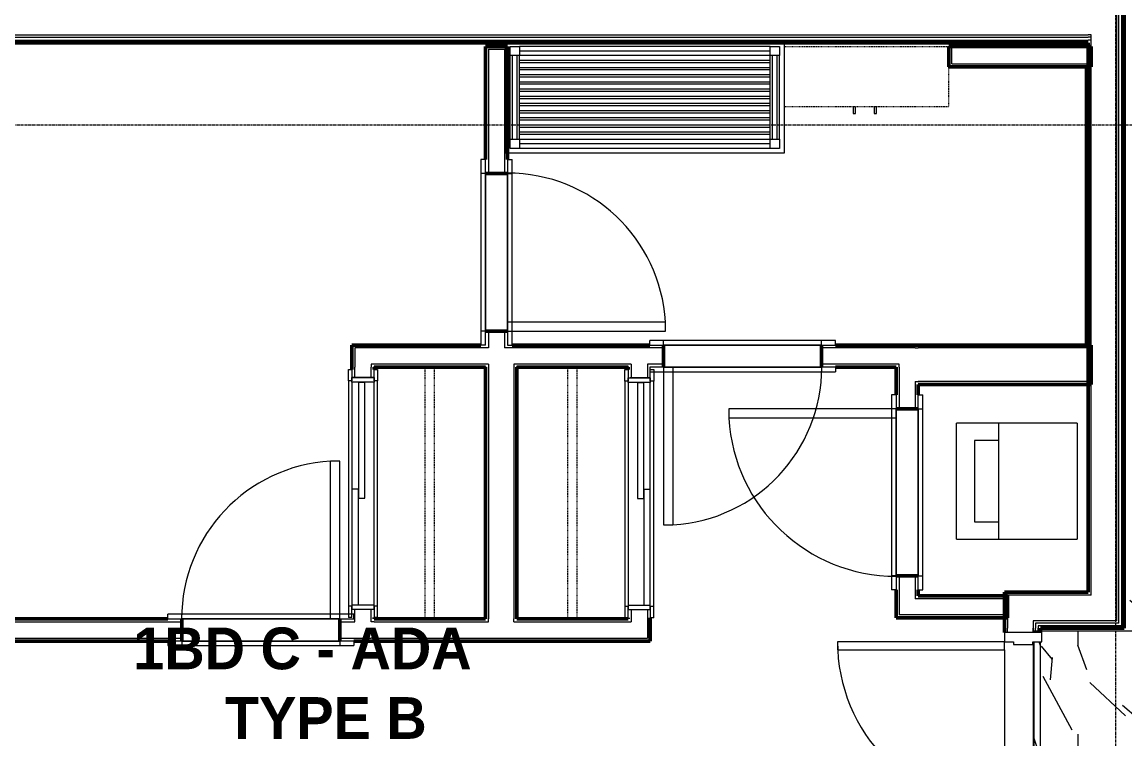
# Model space of a CAD drawing. Header units: inches. Extents: x -4218 to -1830, y 9767 to 12426.
# Drawn here: x -3716.9 to -3479.4, y 10683.9 to 10838.4 of the extents above; entities that cross this region are included whole.
import ezdxf

# ---------------------------------------------------------------- set-up
doc = ezdxf.new("R2010")
doc.units = ezdxf.units.IN
doc.header["$MEASUREMENT"] = 0
doc.linetypes.add('Dash', pattern=[0.25, 0.125, -0.125])
doc.linetypes.add('Grid Line 1_2_', pattern=[0.8749999999999999, 0.4999999999999999, -0.125, 0.125, -0.125])
for name, color, linetype, lineweight in [('0-1', 7, 'Continuous', 5), ('0-2', 10, 'Continuous', 9), ('A-AREA-IDEN', 2, 'Continuous', 9), ('A-CLNG-1', 252, 'Continuous', 9), ('A-CLNG-2', 10, 'Continuous', 9), ('A-CLNG-PATT-1', 71, 'Continuous', 13), ('A-DOOR-1', 10, 'Continuous', 9), ('A-DOOR-2', 50, 'Continuous', 20), ('A-DOOR-FRAM-1', 10, 'Continuous', 9), ('A-DOOR-FRAM-3', 50, 'Continuous', 20), ('A-FLOR-4', 192, 'Continuous', 9), ('A-WALL-1', 7, 'Continuous', 50), ('A-WALL-2', 250, 'Continuous', 13), ('A-WALL-3', 10, 'Continuous', 9), ('A-WALL-4', 252, 'Continuous', 9), ('A-WALL-5', 253, 'Continuous', 9), ('A-WALL-6', 254, 'Continuous', 9), ('I-WALL-1', 7, 'Continuous', 50), ('I-WALL-2', 10, 'Continuous', 9), ('I-WALL-3', 252, 'Continuous', 9), ('I-WALL-4', 253, 'Continuous', 9), ('P-SANR-FIXT-1', 10, 'Continuous', 9), ('Q-CASE-1', 252, 'Continuous', 9), ('Q-CASE-2', 10, 'Continuous', 9), ('Q-CASE-5', 10, 'Dash', 9), ('Q-CASE-HDLN-1', 10, 'Dash', 9), ('Q-CASE-HDLN-2', 252, 'Dash', 9), ('S-BEAM', 12, 'Continuous', 9), ('S-GRID-1', 1, 'Grid Line 1_2_', 9)]:
    doc.layers.add(name, color=color, linetype=linetype, lineweight=lineweight)
doc.styles.add('Century Gothic_B', font='GOTHICB.TTF', dxfattribs={"height": 8.999999999999991})

# ---------------------------------------------------------------- blocks, each defined once
blk = doc.blocks.new('SWING - SINGLE - FLUSH - 2-10 x 6-8 - PRIVACY-3199407-BACKGROUND - RCP - 1ST FLOOR')
at = {"layer": 'A-DOOR-1'}
blk.add_arc((17.00000000000093, 2.374999999999297), 34.06659275674493, 93.36568699838678, 179.9999999999998, dxfattribs=at)
at = {"layer": 'A-DOOR-2'}
for p, q in [((15, 2.374999999999781), (15, 36.38283353955165)), ((17.00000000000093, 36.38283353955165), (15, 36.38283353955165)), ((17.00000000000093, 2.374999999999781), (17.00000000000093, 36.38283353955165)), ((17.00000000000093, 2.374999999999781), (15, 2.374999999999781))]:
    blk.add_line(p, q, dxfattribs=at)
at = {"layer": 'A-DOOR-FRAM-1'}
for p, q in [((-16.99999999999997, 3.37499999999986), (-19.99999999999998, 3.374999999999855)), ((-19.99999999999998, 2.374999999999855), (-19.99999999999998, 3.374999999999855)), ((17.00000000000001, 3.37499999999964), (-16.99999999999997, 3.374999999999576)), ((-16.99999999999997, 2.374999999999861), (-16.99999999999997, 3.37499999999986)), ((20.00000000000001, 3.374999999999929), (17.00000000000001, 3.374999999999924)), ((17.00000000000001, 2.374999999999924), (17.00000000000001, 3.374999999999924)), ((20.00000000000001, 2.37499999999993), (20.00000000000001, 3.374999999999929)), ((-19.99999999999998, 2.374999999999855), (-16.99999999999997, 2.374999999999861)), ((-16.99999999999997, 2.374999999999577), (17.00000000000001, 2.37499999999964)), ((17.00000000000001, 2.374999999999924), (20.00000000000001, 2.37499999999993)), ((-16.99999999999997, -2.375000000000138), (-20, -2.375000000000144)), ((-20, -2.375000000000144), (-20, -3.375000000000143)), ((17.00000000000041, -2.375000000000359), (-16.99999999999997, -2.375000000000422)), ((-16.99999999999997, -2.375000000000138), (-16.99999999999997, -3.375000000000138)), ((19.99999999999999, -2.375000000000069), (17.00000000000041, -2.375000000000075)), ((17.00000000000041, -2.375000000000075), (17.00000000000041, -3.375000000000074)), ((19.99999999999999, -2.375000000000069), (19.99999999999999, -3.375000000000069)), ((-20, -3.375000000000143), (-16.99999999999997, -3.375000000000138)), ((-16.99999999999997, -3.375000000000422), (17.00000000000041, -3.375000000000358)), ((17.00000000000041, -3.375000000000074), (19.99999999999999, -3.375000000000069))]:
    blk.add_line(p, q, dxfattribs=at)
blk = doc.blocks.new('SLIDING - FLUSH - 4-0 x 6-8-3203584-BACKGROUND - RCP - 1ST FLOOR')
at = {"layer": 'A-DOOR-1'}
for p, q in [((-26.7500000000001, 2.250000000000026), (-26.7500000000001, 3.000000000000025)), ((-24.25000000000009, 3.000000000000026), (-26.7500000000001, 3.000000000000026)), ((24.24999999999987, 2.999999999999741), (-24.25000000000011, 2.999999999999741)), ((-24.2500000000001, 3.000000000000026), (-24.2500000000001, 2.250000000000026)), ((24.24999999999988, 2.250000000000026), (24.24999999999988, 3.000000000000026)), ((24.24999999999988, 3.000000000000026), (26.74999999999988, 3.000000000000026)), ((26.74999999999988, 3.000000000000025), (26.74999999999988, 2.250000000000026)), ((-26.7500000000001, 2.250000000000026), (-24.25000000000009, 2.250000000000026)), ((0.9999999999999057, 2.250000000000026), (-24.00000000000011, 2.250000000000026)), ((-24.00000000000011, 2.250000000000026), (-24.00000000000011, 0.8750000000000002)), ((-24.00000000000011, 0.8750000000000002), (0.9999999999999057, 0.8750000000000002)), ((23.99999999999988, 0.8750000000000002), (-1.000000000000095, 0.8750000000000002)), ((-1.000000000000095, 0.8750000000000002), (-1.000000000000095, -0.4999999999999985)), ((0.9999999999999057, 2.250000000000026), (0.9999999999999057, 0.8750000000000002)), ((23.99999999999988, 0.8750000000000002), (23.99999999999988, -0.4999999999999985)), ((26.74999999999988, 2.250000000000026), (24.24999999999988, 2.250000000000026)), ((-1.000000000000095, -0.4999999999999985), (23.99999999999988, -0.4999999999999985)), ((-26.7500000000001, -3.250000000038368), (-26.7500000000001, -2.500000000038368)), ((-24.25000000000009, -2.500000000038211), (-26.7500000000001, -2.500000000038195)), ((-26.75000000000009, -3.250000000038195), (-24.25000000000008, -3.250000000038211)), ((-24.25000000000009, -2.500000000038368), (-24.25000000000009, -3.250000000038368)), ((-24.25000000000007, -3.250000000038653), (24.24999999999989, -3.25000000003881)), ((24.2499999999999, -2.500000000038525), (26.7499999999999, -2.500000000038541)), ((24.2499999999999, -3.250000000038524), (24.2499999999999, -2.500000000038525)), ((26.74999999999989, -3.25000000003854), (24.24999999999989, -3.250000000038524)), ((26.7499999999999, -2.500000000038541), (26.74999999999989, -3.25000000003854))]:
    blk.add_line(p, q, dxfattribs=at)
at = {"layer": 'A-DOOR-FRAM-1'}
for p, q in [((-24.00000000000008, 2.249999999999958), (-25.0000000000001, 2.249999999999958)), ((-25.0000000000001, -2.500000000038503), (-25.0000000000001, 2.249999999999958)), ((-24.00000000000008, 2.249999999999958), (-24.00000000000008, -2.500000000038503)), ((23.99999999999988, 2.249999999999674), (1.000000000000284, 2.249999999999674)), ((23.99999999999988, -2.500000000038503), (23.99999999999988, 2.249999999999957)), ((23.99999999999988, 2.249999999999958), (24.9999999999999, 2.249999999999958)), ((24.9999999999999, 2.249999999999958), (24.9999999999999, -2.500000000038503)), ((-25.0000000000001, -2.500000000038503), (-24.00000000000008, -2.500000000038503)), ((-24.00000000000008, -2.500000000038787), (23.99999999999988, -2.500000000038787)), ((24.9999999999999, -2.500000000038503), (23.99999999999988, -2.500000000038503))]:
    blk.add_line(p, q, dxfattribs=at)
blk = doc.blocks.new('OD_CW_Closet - OD_CW_Closet-2904567-BACKGROUND - RCP - 1ST FLOOR')
at = {"layer": 'Q-CASE-HDLN-1'}
for p, q in [((3.784482075137634, -1.338928967697939e-12), (51.78448207513767, -1.338928967697939e-12)), ((0.7377049180327883, -11.00000000000086), (55.01270491720582, -11.00000000000086)), ((0.7377049180327883, -13.00000000000086), (55.01270491720582, -13.00000000000086))]:
    blk.add_line(p, q, dxfattribs=at)
at = {"layer": 'Q-CASE-HDLN-2'}
for p, q in [((0.7377049180327883, -24.00000000000042), (0.7377049180327883, -1.337596700068388e-12)), ((0.7377049180327883, -1.338928967697939e-12), (1.034482075137449, -1.338928967697939e-12)), ((3.534482075137617, -1.338928967697939e-12), (3.620255690745609, -1.338928967697939e-12)), ((54.53448207513753, -1.338928967697939e-12), (55.23770492047434, -1.338928967697939e-12)), ((55.23770492047434, -1.338928967697939e-12), (55.23770492047434, -24.00000000000042)), ((55.01270491720582, -11.00000000000086), (55.23770492047434, -11.00000000000086)), ((55.01270491720582, -13.00000000000086), (55.23770492047434, -13.00000000000086)), ((55.23770492047434, -24.00000000000042), (0.7377049180327829, -24.00000000000042))]:
    blk.add_line(p, q, dxfattribs=at)
blk = doc.blocks.new('SLIDING - FLUSH - 4-0 x 6-8-3203583-BACKGROUND - RCP - 1ST FLOOR')
at = {"layer": 'A-DOOR-1'}
for p, q in [((-26.7500000000001, 2.500000000038368), (-26.7500000000001, 3.250000000038368)), ((-24.25000000000008, 3.250000000038211), (-26.75000000000009, 3.250000000038195)), ((-26.7500000000001, 2.500000000038195), (-24.25000000000009, 2.500000000038211)), ((24.24999999999989, 3.25000000003824), (-24.25000000000007, 3.250000000038083)), ((-24.25000000000009, 3.250000000038368), (-24.25000000000009, 2.500000000038368)), ((24.2499999999999, 2.500000000038525), (24.2499999999999, 3.250000000038524)), ((24.24999999999989, 3.250000000038524), (26.74999999999989, 3.25000000003854)), ((26.7499999999999, 2.500000000038541), (24.2499999999999, 2.500000000038525)), ((26.74999999999989, 3.25000000003854), (26.7499999999999, 2.500000000038541)), ((23.99999999999988, 0.4999999999999985), (-1.000000000000095, 0.4999999999999985)), ((-1.000000000000095, 0.4999999999999985), (-1.000000000000095, -0.8750000000000002)), ((23.99999999999988, 0.4999999999999985), (23.99999999999988, -0.8750000000000002)), ((-26.7500000000001, -3.000000000000025), (-26.7500000000001, -2.250000000000026)), ((-24.25000000000009, -2.250000000000026), (-26.7500000000001, -2.250000000000026)), ((-24.2500000000001, -2.250000000000026), (-24.2500000000001, -3.000000000000026)), ((0.9999999999999057, -0.8750000000000002), (-24.00000000000011, -0.8750000000000002)), ((-24.00000000000011, -0.8750000000000002), (-24.00000000000011, -2.250000000000026)), ((-24.00000000000011, -2.250000000000026), (0.9999999999999057, -2.250000000000026)), ((-1.000000000000095, -0.8750000000000002), (23.99999999999988, -0.8750000000000002)), ((0.9999999999999057, -0.8750000000000002), (0.9999999999999057, -2.250000000000026)), ((24.24999999999988, -2.250000000000026), (26.74999999999988, -2.250000000000026)), ((24.24999999999988, -3.000000000000026), (24.24999999999988, -2.250000000000026)), ((26.74999999999988, -2.250000000000026), (26.74999999999988, -3.000000000000025)), ((-26.7500000000001, -3.000000000000026), (-24.25000000000009, -3.000000000000026)), ((-24.25000000000011, -3.000000000000311), (24.24999999999988, -3.000000000000311)), ((26.74999999999988, -3.000000000000026), (24.24999999999988, -3.000000000000026))]:
    blk.add_line(p, q, dxfattribs=at)
at = {"layer": 'A-DOOR-FRAM-1'}
for p, q in [((-25.0000000000001, -2.249999999999958), (-25.0000000000001, 2.500000000038503)), ((-24.00000000000008, 2.500000000038503), (-25.0000000000001, 2.500000000038503)), ((23.99999999999988, 2.500000000038219), (-24.00000000000008, 2.500000000038219)), ((-24.00000000000008, 2.500000000038503), (-24.00000000000008, -2.249999999999957)), ((23.99999999999988, -2.249999999999957), (23.99999999999988, 2.500000000038503)), ((23.99999999999988, 2.500000000038503), (24.9999999999999, 2.500000000038503)), ((24.9999999999999, 2.500000000038503), (24.9999999999999, -2.249999999999958)), ((-25.0000000000001, -2.249999999999958), (-24.00000000000008, -2.249999999999958)), ((0.9999999999996446, -2.250000000000242), (23.99999999999988, -2.250000000000242)), ((24.9999999999999, -2.249999999999958), (23.99999999999988, -2.249999999999958))]:
    blk.add_line(p, q, dxfattribs=at)
blk = doc.blocks.new('OD_CW_Closet - OD_CW_Closet-V2-BACKGROUND - RCP - 1ST FLOOR')
at = {"layer": 'Q-CASE-HDLN-1'}
for p, q in [((0.7377049180327883, -11.00000000000086), (55.01270491720837, -11.00000000000086)), ((0.7377049180327883, -13.00000000000086), (55.01270491720837, -13.00000000000086)), ((51.72198207666717, -24.00000000000042), (3.721982076666833, -24.00000000000042))]:
    blk.add_line(p, q, dxfattribs=at)
at = {"layer": 'Q-CASE-HDLN-2'}
for p, q in [((0.7377049180327883, -24.00000000000042), (0.7377049180327883, -1.337596700068388e-12)), ((0.7377049180327883, -1.338928967697939e-12), (55.23770492047434, -1.338928967697939e-12)), ((55.23770492047434, -1.338928967697939e-12), (55.23770492047434, -24.00000000000042)), ((55.01270491720837, -11.00000000000086), (55.23770492047434, -11.00000000000086)), ((55.01270491720837, -13.00000000000086), (55.23770492047434, -13.00000000000086)), ((0.9719820766669683, -24.00000000000042), (0.7377049180327829, -24.00000000000042)), ((3.620255690749449, -24.00000000000042), (3.471982076666815, -24.00000000000042)), ((55.23770492047434, -24.00000000000042), (54.47198207666703, -24.00000000000042))]:
    blk.add_line(p, q, dxfattribs=at)
blk = doc.blocks.new('Stacked Washer and Dryer - 26_x25_ - Private-1372850-BACKGROUND - RCP - 1ST FLOOR')
at = {"layer": 'P-SANR-FIXT-1'}
for p, q in [((26.00000000000047, 12.50000000000033), (8.686384944667224e-13, 12.50000000000033)), ((8.701080220912921e-13, -12.49999999999967), (8.701080220912921e-13, 12.50000000000033)), ((16.90625000000028, -12.49999999999867), (16.90625000000028, 12.50000000000132)), ((26.00000000000047, 12.50000000000033), (26.00000000000047, -12.49999999999967)), ((22.09375000000043, 8.749999999999945), (16.90625000000028, 8.749999999999945)), ((22.09375000000043, -8.74999999999979), (22.09375000000043, 8.749999999999945)), ((16.90625000000028, -8.74999999999979), (22.09375000000043, -8.74999999999979)), ((8.701080220912921e-13, -12.49999999999967), (26.00000000000047, -12.49999999999967))]:
    blk.add_line(p, q, dxfattribs=at)
blk = doc.blocks.new('SWING - SINGLE - FLUSH - 3-0 x 6-8 - PASSAGE-3208150-BACKGROUND - RCP - 1ST FLOOR')
at = {"layer": 'A-DOOR-1'}
blk.add_arc((18.00000000000094, 2.374999999999582), 36.06659275674492, 93.1788522419186, 179.9999999999998, dxfattribs=at)
at = {"layer": 'A-DOOR-2'}
for p, q in [((16, 2.374999999999781), (16, 38.38609708243906)), ((18.00000000000094, 38.38609708243906), (16, 38.38609708243906)), ((18.00000000000094, 2.374999999999781), (18.00000000000094, 38.38609708243906)), ((18.00000000000094, 2.374999999999781), (16, 2.374999999999781))]:
    blk.add_line(p, q, dxfattribs=at)
at = {"layer": 'A-DOOR-FRAM-1'}
for p, q in [((-17.99999999999998, 3.374999999999859), (-20.99999999999998, 3.374999999999853)), ((-20.99999999999998, 2.374999999999853), (-20.99999999999998, 3.374999999999853)), ((18, 3.374999999999642), (-17.99999999999998, 3.374999999999575)), ((-17.99999999999998, 2.374999999999859), (-17.99999999999998, 3.374999999999859)), ((21, 3.374999999999932), (18, 3.374999999999926)), ((18.00000000000001, 2.374999999999926), (18, 3.374999999999926)), ((21.00000000000001, 2.374999999999932), (21, 3.374999999999932)), ((-17.99999999999998, 2.374999999999859), (-20.99999999999998, 2.374999999999853)), ((-17.99999999999998, 2.374999999999575), (18.00000000000001, 2.374999999999642)), ((21.00000000000001, 2.374999999999932), (18.00000000000001, 2.374999999999926)), ((-21, -2.375000000000146), (-21, -3.375000000000145)), ((-21, -2.375000000000146), (-17.99999999999997, -2.37500000000014)), ((-17.99999999999997, -2.37500000000014), (-17.99999999999996, -3.37500000000014)), ((18.00000000000041, -2.375000000000357), (-17.99999999999997, -2.375000000000424)), ((18.00000000000041, -2.375000000000073), (18.00000000000041, -3.375000000000073)), ((18.00000000000041, -2.375000000000073), (20.99999999999999, -2.375000000000068)), ((20.99999999999999, -2.375000000000068), (20.99999999999999, -3.375000000000067)), ((-21, -3.375000000000145), (-17.99999999999996, -3.37500000000014)), ((-17.99999999999996, -3.375000000000425), (18.00000000000041, -3.375000000000357)), ((18.00000000000041, -3.375000000000073), (20.99999999999999, -3.375000000000067))]:
    blk.add_line(p, q, dxfattribs=at)
blk = doc.blocks.new('Bath Vanity - Bath Vanity 60_-V99-BACKGROUND - RCP - 1ST FLOOR')
at = {"layer": 'Q-CASE-1'}
for p, q in [((30.31270492565877, 24.00000000000004), (30.73770491803265, 24.00000000000004)), ((30.73770491803266, 24.00000000000004), (30.73770491803266, 1.000000021371676)), ((-29.26229508196731, -1.261213355974178e-13), (-29.26229508196731, 0.2583583377114094)), ((30.73770491803266, 0.2583583375314715), (30.73770491803266, -1.207922650792177e-13)), ((30.73770491803266, -1.234568003383181e-13), (-29.26229508196731, -1.261213355974178e-13))]:
    blk.add_line(p, q, dxfattribs=at)
at = {"layer": 'Q-CASE-2'}
for p, q in [((-29.26229508196731, 0.2583583377114094), (-29.26229508196732, 24.00000000000004)), ((-29.26229508196732, 24.00000000000004), (30.31270492565877, 24.00000000000004)), ((-28.2622950819674, 21.00000000000008), (-28.2622950819674, 23.00000000000007)), ((-28.2622950819674, 23.00000000000007), (-26.26229508196729, 23.00000000000007)), ((-26.26229508196741, 23.00000000000006), (27.73770491803297, 23.00000000000006)), ((-26.26229508196729, 23.00000000000007), (-26.26229508196729, 21.00000000000008)), ((-26.26229508196741, 21.99999999999996), (27.73770491803297, 21.99999999999996)), ((27.73770491803285, 21.00000000000011), (27.73770491803285, 23.00000000000011)), ((27.73770491803285, 23.00000000000011), (29.73770491803275, 23.00000000000011)), ((29.73770491803275, 23.00000000000011), (29.73770491803275, 21.00000000000011)), ((-28.26229508196641, 20.99999999999965), (-28.26229508196641, 2.999999999999567)), ((-26.26229508196729, 21.00000000000008), (-28.2622950819674, 21.00000000000008)), ((-27.7622950819664, 20.99999999999966), (-27.7622950819664, 2.999999999999574)), ((-26.7622950819664, 20.99999999999966), (-26.7622950819664, 2.999999999999574)), ((27.73770491803274, 20.99999999997576), (-26.26229508196644, 20.99999999997576)), ((-26.26229508196639, 20.99999999999965), (-26.26229508196639, 2.999999999999567)), ((-26.26229508196629, 19.99999999997577), (27.73770491803291, 19.99999999997577)), ((27.7377049180329, 19.45454545452343), (-26.26229508196644, 19.45454545452343)), ((27.73770491803287, 20.99999999999721), (27.73770491803287, 2.999999999997132)), ((29.73770491803275, 21.00000000000011), (27.73770491803285, 21.00000000000011)), ((28.23770491803287, 20.99999999999722), (28.23770491803287, 2.999999999997139)), ((29.23770491803288, 20.99999999999722), (29.23770491803288, 2.999999999997139)), ((29.73770491803288, 20.99999999999721), (29.73770491803288, 2.999999999997132)), ((-26.26229508196644, 18.45454545452343), (27.7377049180329, 18.45454545452343)), ((27.7377049180329, 17.9090909090711), (-26.26229508196628, 17.9090909090711)), ((-26.26229508196644, 16.9090909090711), (27.7377049180329, 16.9090909090711)), ((27.7377049180329, 16.36363636361876), (-26.26229508196644, 16.36363636361876)), ((-26.26229508196643, 15.36363636361877), (27.7377049180329, 15.36363636361877)), ((27.7377049180329, 14.81818181816643), (-26.26229508196644, 14.81818181816643)), ((-26.26229508196643, 13.81818181816643), (27.7377049180329, 13.81818181816643)), ((27.7377049180329, 13.2727272727141), (-26.26229508196644, 13.2727272727141)), ((-26.26229508196644, 12.2727272727141), (27.73770491803275, 12.2727272727141)), ((27.7377049180329, 11.72727272726176), (-26.26229508196644, 11.72727272726176)), ((-26.26229508196644, 10.72727272726176), (27.7377049180329, 10.72727272726176)), ((27.73770491803274, 10.18181818180943), (-26.26229508196644, 10.18181818180943)), ((-26.26229508196644, 9.181818181809431), (27.7377049180329, 9.181818181809431)), ((27.7377049180329, 8.636363636357094), (-26.26229508196644, 8.636363636357094)), ((-26.26229508196644, 7.636363636357098), (27.7377049180329, 7.636363636357098)), ((27.7377049180329, 7.09090909090476), (-26.26229508196644, 7.09090909090476)), ((-26.26229508196644, 6.090909090904764), (27.73770491803275, 6.090909090904764)), ((27.7377049180329, 5.545454545452423), (-26.26229508196644, 5.545454545452423)), ((-28.26229508196718, 1.000000000000027), (-28.26229508196718, 3.000000000000022)), ((-28.26229508196718, 3.000000000000022), (-26.26229508196718, 3.000000000000022)), ((-26.26229508196644, 4.545454545452427), (27.73770491803275, 4.545454545452427)), ((27.73770491803274, 4.000000000000091), (-26.26229508196645, 4.000000000000091)), ((-26.26229508196644, 3.000000000000094), (27.73770491803258, 3.000000000000094)), ((-26.26229508196718, 3.000000000000022), (-26.26229508196718, 1.000000000000027)), ((27.73770491803267, 1.000000000000101), (27.73770491803267, 3.000000000000323)), ((27.73770491803267, 3.000000000000323), (29.73770491803267, 3.000000000000323)), ((29.73770491803267, 3.000000000000323), (29.73770491803267, 1.000000000000101)), ((-26.26229508196718, 1.000000000000027), (-28.26229508196718, 1.000000000000027)), ((-26.26229508196741, 2.000000000000059), (27.73770491803297, 2.000000000000059)), ((-26.26229508196741, 0.9999999999999537), (27.73770491803297, 0.9999999999999537)), ((29.73770491803267, 1.000000000000101), (27.73770491803267, 1.000000000000101)), ((30.73770491803266, 1.000000021371676), (30.73770491803266, 0.2583583375314715))]:
    blk.add_line(p, q, dxfattribs=at)
blk = doc.blocks.new('300 Series Wall Hung Cabinet_326 - 36_-V100-BACKGROUND - RCP - 1ST FLOOR')
at = {"layer": 'Q-CASE-2'}
for p, q in [((-2.011553985245508, 14.68675565726125), (-2.499999999999692, 14.68675565726125)), ((-2.499999999999692, 14.68675565726125), (-2.499999999999692, 13.18750000003893)), ((-2.011553985245514, 13.18750000003893), (-2.011553985245514, 14.68675565726125)), ((2.488446014754428, 14.68675565726124), (2.000000000000244, 14.68675565726124)), ((2.000000000000244, 14.68675565726124), (2.000000000000244, 13.18750000003891)), ((2.488446014754421, 13.18750000003891), (2.488446014754421, 14.68675565726124)), ((-2.499999999999692, 13.18750000003893), (-2.011553985245508, 13.18750000003893)), ((2.000000000000244, 13.18750000003891), (2.488446014754428, 13.18750000003891))]:
    blk.add_line(p, q, dxfattribs=at)
at = {"layer": 'Q-CASE-5'}
for p, q in [((-17.99999999999972, 0.1874999999998294), (-17.99999999999972, 13.18750000003901)), ((-17.99999999999972, 13.18750000003901), (17.37499999171249, 13.18750000003901)), ((17.37499999177668, 0.1874999999998294), (-17.99999999999972, 0.1874999999998294))]:
    blk.add_line(p, q, dxfattribs=at)
blk = doc.blocks.new('CTR - 1st Phase - Unit Layouts_rvt-1-BACKGROUND - RCP - 1ST FLOOR')
at = {"layer": 'A-WALL-1'}
for p, q in [((-3617.123736681317, 10808.82275442586), (-3617.123736681315, 10833.19775442667)), ((-3617.123736681315, 10833.19775442667), (-3616.498736681315, 10833.19775442667)), ((-3616.498736681315, 10833.19775442667), (-3612.998736681315, 10833.19775442667)), ((-3612.998736681315, 10833.19775442667), (-3612.373736681315, 10833.19775442667)), ((-3612.373736681315, 10833.19775442667), (-3612.373736681317, 10808.82275442586)), ((-3517.298736685288, 10832.94775442644), (-3517.298736685288, 10833.19775442644)), ((-3517.298736685288, 10833.19775442644), (-3486.673736680361, 10833.19775442645)), ((-3517.298736685286, 10829.44775442644), (-3517.298736685288, 10832.94775442644)), ((-3486.673736680361, 10833.19775442645), (-3486.673736680361, 10832.94775442645)), ((-3486.673736680361, 10832.94775442645), (-3486.673736680359, 10829.44775442645)), ((-3517.298736685285, 10828.82275442644), (-3517.298736685286, 10829.44775442644)), ((-3486.673736680358, 10828.82275442645), (-3517.298736685285, 10828.82275442644)), ((-3487.639441502973, 10828.82275442642), (-3487.264441502973, 10828.82275442642)), ((-3487.639441502977, 10769.19775442636), (-3487.639441502973, 10828.44775442642)), ((-3487.264441502973, 10828.82275442642), (-3487.264441502977, 10768.82275442636)), ((-3486.673736680359, 10829.44775442645), (-3486.673736680358, 10828.82275442645)), ((-3612.373736681317, 10805.82275442586), (-3617.123736681317, 10805.82275442586)), ((-3617.123736681318, 10771.82275442586), (-3612.373736681318, 10771.82275442586)), ((-3645.87373668132, 10768.82275442586), (-3618.123736681318, 10768.82275442586)), ((-3645.87373668132, 10768.19775442585), (-3645.87373668132, 10768.82275442586)), ((-3645.87373668132, 10764.07275442586), (-3645.87373668132, 10768.19775442585)), ((-3611.373736681318, 10768.82275442586), (-3581.748736681393, 10768.82275442586)), ((-3578.748736681393, 10768.82275442586), (-3578.748736681393, 10764.07275442586)), ((-3544.748736681393, 10764.07275442586), (-3544.748736681393, 10768.82275442586)), ((-3541.748736681393, 10768.82275442586), (-3523.923736679439, 10768.82275442586)), ((-3487.264441502977, 10768.82275442636), (-3487.639441502977, 10768.82275442636)), ((-3645.87373668132, 10763.59453158379), (-3645.87373668132, 10764.07275442586)), ((-3641.123736681321, 10764.07275442586), (-3641.123736681321, 10763.59453158379)), ((-3617.123736681318, 10764.07275442586), (-3641.123736681321, 10764.07275442586)), ((-3617.123736681321, 10709.797754427), (-3617.123736681318, 10764.07275442586)), ((-3610.373736681318, 10764.07275442586), (-3610.373736681321, 10709.797754427)), ((-3586.373736681393, 10764.07275442586), (-3610.373736681318, 10764.07275442586)), ((-3586.373736681393, 10763.53203158531), (-3586.373736681393, 10764.07275442586)), ((-3528.673736679439, 10764.07275442586), (-3541.748736681393, 10764.07275442586)), ((-3528.673736679438, 10758.07275442586), (-3528.673736679439, 10764.07275442586)), ((-3523.923736679438, 10760.32275442586), (-3523.923736679438, 10758.07275442586)), ((-3523.923736679438, 10755.07275442586), (-3528.673736679438, 10755.07275442586)), ((-3528.673736679437, 10719.07275442586), (-3523.923736679437, 10719.07275442586)), ((-3528.673736679436, 10714.797754421), (-3528.673736679436, 10716.07275442586)), ((-3523.923736679437, 10716.07275442586), (-3523.923736679437, 10714.797754421)), ((-3528.673736679436, 10710.672754421), (-3528.673736679436, 10714.797754421)), ((-3523.923736679437, 10714.797754421), (-3504.659975029981, 10714.797754421)), ((-3504.659975029981, 10714.797754421), (-3504.659975029981, 10714.172754421)), ((-3504.659975029981, 10714.172754421), (-3504.65997502998, 10710.672754421)), ((-3791.798736683133, 10709.79775442668), (-3685.498736681319, 10709.79775442668)), ((-3682.49873668132, 10709.79775442668), (-3682.49873668132, 10705.04775442668)), ((-3648.49873668132, 10705.04775442668), (-3648.49873668132, 10709.79775442668)), ((-3641.12373668132, 10710.09453158379), (-3641.12373668132, 10709.79775442668)), ((-3641.12373668132, 10709.797754427), (-3617.123736681321, 10709.797754427)), ((-3610.373736681321, 10709.797754427), (-3586.373736681393, 10709.797754427)), ((-3586.373736681393, 10709.797754427), (-3586.373736681393, 10710.03203158531)), ((-3581.623736681393, 10710.03203158531), (-3581.623736681393, 10705.047754427)), ((-3528.673736679436, 10710.047754421), (-3528.673736679436, 10710.672754421)), ((-3504.65997502998, 10710.047754421), (-3528.673736679436, 10710.047754421)), ((-3504.65997502998, 10710.672754421), (-3504.65997502998, 10710.047754421)), ((-3685.498736681319, 10705.04775442668), (-3823.823736679719, 10705.04775442668)), ((-3641.12373668132, 10705.04775442668), (-3645.49873668132, 10705.04775442668)), ((-3586.373736681393, 10705.047754427), (-3641.12373668132, 10705.047754427)), ((-3582.248736681393, 10705.047754427), (-3586.373736681393, 10705.047754427)), ((-3581.623736681393, 10705.047754427), (-3582.248736681393, 10705.047754427))]:
    blk.add_line(p, q, dxfattribs=at)
at = {"layer": 'A-WALL-2'}
for p, q in [((-3616.498736681315, 10832.57275442667), (-3612.998736681315, 10832.57275442667)), ((-3616.498736681316, 10832.57275442667), (-3616.498736681317, 10805.82275442586)), ((-3612.998736681315, 10832.57275442667), (-3612.998736681317, 10805.82275442586)), ((-3516.673736685289, 10832.94775442644), (-3517.298736685288, 10832.94775442644)), ((-3517.298736685288, 10832.94775442644), (-3516.673736685289, 10832.94775442644)), ((-3516.673736685286, 10829.44775442644), (-3516.673736685289, 10832.94775442644)), ((-3516.673736685289, 10832.94775442644), (-3487.29873668036, 10832.94775442645)), ((-3487.29873668036, 10832.94775442645), (-3487.298736680358, 10829.44775442645)), ((-3486.67373668036, 10832.94775442645), (-3487.29873668036, 10832.94775442645)), ((-3487.29873668036, 10832.94775442645), (-3486.67373668036, 10832.94775442645)), ((-3516.673736685286, 10829.44775442644), (-3487.298736680358, 10829.44775442645)), ((-3616.498736681318, 10771.82275442586), (-3616.498736681318, 10768.82275442586)), ((-3612.998736681318, 10771.82275442586), (-3612.998736681318, 10768.82275442586)), ((-3645.248736681321, 10768.19775442585), (-3645.248736681321, 10764.69775442586)), ((-3616.498736681319, 10768.19775442586), (-3645.248736681321, 10768.19775442586)), ((-3616.498736681318, 10768.82275442586), (-3616.498736681319, 10768.19775442586)), ((-3612.998736681318, 10768.82275442586), (-3612.998736681318, 10768.19775442586)), ((-3578.748736681393, 10768.19775442586), (-3612.998736681318, 10768.19775442586)), ((-3524.548736679439, 10768.19775442586), (-3544.748736681393, 10768.19775442586)), ((-3524.548736679439, 10768.19775442586), (-3523.923736679439, 10768.19775442586)), ((-3486.673736679716, 10768.19775442586), (-3523.923736679439, 10768.19775442586)), ((-3645.248736681321, 10764.69775442586), (-3645.248736681321, 10764.07275442586)), ((-3645.248736681321, 10761.84453158379), (-3645.248736681321, 10764.07275442586)), ((-3641.748736681321, 10764.69775442586), (-3641.748736681321, 10764.07275442586)), ((-3616.498736681319, 10764.69775442586), (-3641.74873668132, 10764.69775442586)), ((-3641.74873668132, 10761.84453158379), (-3641.74873668132, 10764.07275442586)), ((-3616.498736681319, 10764.69775442586), (-3616.498736681319, 10764.07275442586)), ((-3616.498736681319, 10764.07275442586), (-3616.498736681322, 10709.797754427)), ((-3610.998736681318, 10764.69775442586), (-3610.998736681318, 10764.07275442586)), ((-3585.748736681394, 10764.69775442586), (-3610.998736681318, 10764.69775442586)), ((-3610.998736681319, 10764.07275442586), (-3610.998736681321, 10709.797754427)), ((-3585.748736681394, 10764.69775442586), (-3585.748736681394, 10764.07275442586)), ((-3585.748736681394, 10764.07275442586), (-3585.748736681394, 10761.78203158531)), ((-3582.248736681393, 10764.69775442586), (-3582.248736681393, 10764.07275442586)), ((-3578.748736681393, 10764.69775442586), (-3582.248736681393, 10764.69775442586)), ((-3582.248736681393, 10764.07275442586), (-3582.248736681393, 10761.78203158531)), ((-3528.048736679439, 10764.69775442586), (-3544.748736681393, 10764.69775442586)), ((-3528.048736679439, 10764.07275442586), (-3528.048736679439, 10764.69775442586)), ((-3528.048736679439, 10764.07275442586), (-3528.048736679438, 10755.07275442586)), ((-3524.548736679438, 10760.94775442586), (-3523.923736679438, 10760.94775442586)), ((-3524.548736679439, 10760.94775442586), (-3524.548736679438, 10755.07275442586)), ((-3486.673736679716, 10760.94775442586), (-3523.923736679439, 10760.94775442586)), ((-3528.048736679437, 10719.07275442586), (-3528.048736679437, 10714.797754421)), ((-3524.548736679436, 10719.07275442586), (-3524.548736679437, 10714.797754421)), ((-3528.048736679437, 10714.797754421), (-3528.048736679437, 10714.172754421)), ((-3528.048736679437, 10714.172754421), (-3528.048736679437, 10710.672754421)), ((-3524.548736679436, 10714.797754421), (-3524.548736679437, 10714.172754421)), ((-3505.28497502998, 10714.172754421), (-3524.548736679436, 10714.172754421)), ((-3505.28497502998, 10714.172754421), (-3505.28497502998, 10710.672754421)), ((-3645.24873668132, 10709.79775442668), (-3645.248736681321, 10711.84453158379)), ((-3641.74873668132, 10709.79775442668), (-3641.74873668132, 10711.84453158379)), ((-3585.748736681393, 10711.78203158531), (-3585.748736681393, 10709.172754427)), ((-3582.248736681393, 10711.78203158531), (-3582.248736681393, 10705.672754427)), ((-3792.423736683134, 10709.17275442668), (-3682.49873668132, 10709.17275442668)), ((-3648.49873668132, 10709.17275442668), (-3645.248736681321, 10709.17275442668)), ((-3645.248736681321, 10709.17275442668), (-3645.248736681321, 10709.79775442668)), ((-3641.74873668132, 10709.17275442668), (-3641.74873668132, 10709.79775442668)), ((-3641.12373668132, 10709.172754427), (-3641.74873668132, 10709.172754427)), ((-3641.123736681319, 10709.172754427), (-3616.498736681322, 10709.172754427)), ((-3616.498736681322, 10709.172754427), (-3616.498736681321, 10709.797754427)), ((-3610.998736681321, 10709.172754427), (-3610.998736681321, 10709.797754427)), ((-3610.998736681321, 10709.172754427), (-3586.373736681393, 10709.172754427)), ((-3586.373736681393, 10709.172754427), (-3585.748736681393, 10709.172754427)), ((-3505.28497502998, 10710.672754421), (-3528.048736679437, 10710.672754421)), ((-3823.198736679719, 10705.67275442668), (-3682.49873668132, 10705.67275442668)), ((-3648.49873668132, 10705.67275442668), (-3641.74873668132, 10705.67275442668)), ((-3641.12373668132, 10705.672754427), (-3641.74873668132, 10705.672754427)), ((-3641.12373668132, 10705.672754427), (-3586.373736681393, 10705.672754427)), ((-3586.373736681393, 10705.672754427), (-3585.748736681393, 10705.672754427)), ((-3585.748736681393, 10705.672754427), (-3582.248736681393, 10705.672754427))]:
    blk.add_line(p, q, dxfattribs=at)
at = {"layer": 'A-WALL-3'}
for p, q in [((-3617.123736681317, 10805.82275442586), (-3617.123736681318, 10771.82275442586)), ((-3612.373736681318, 10771.82275442586), (-3612.373736681317, 10805.82275442586)), ((-3544.748736681393, 10768.82275442586), (-3578.748736681393, 10768.82275442586)), ((-3578.748736681393, 10764.07275442586), (-3544.748736681393, 10764.07275442586)), ((-3528.673736679438, 10755.07275442586), (-3528.673736679437, 10719.07275442586)), ((-3523.923736679437, 10719.07275442586), (-3523.923736679438, 10755.07275442586)), ((-3648.498736681321, 10709.79775442668), (-3682.49873668132, 10709.79775442668)), ((-3682.49873668132, 10705.04775442668), (-3648.49873668132, 10705.04775442668))]:
    blk.add_line(p, q, dxfattribs=at)
at = {"layer": 'A-WALL-4'}
for p, q in [((-3517.298736685288, 10833.19775442644), (-3517.298736685285, 10828.82275442644)), ((-3517.298736685288, 10833.19775442644), (-3487.294821763732, 10833.19775442645)), ((-3617.123736681317, 10805.82275442586), (-3612.373736681317, 10805.82275442586)), ((-3617.123736681318, 10771.82275442586), (-3612.373736681318, 10771.82275442586)), ((-3578.748736681393, 10764.07275442586), (-3578.748736681393, 10768.82275442586)), ((-3544.748736681393, 10764.07275442586), (-3544.748736681393, 10768.82275442586)), ((-3523.923736679438, 10755.07275442586), (-3528.673736679438, 10755.07275442586)), ((-3523.923736679437, 10719.07275442586), (-3528.673736679437, 10719.07275442586)), ((-3682.49873668132, 10705.04775442668), (-3682.49873668132, 10709.79775442668)), ((-3648.49873668132, 10705.04775442668), (-3648.49873668132, 10709.79775442668))]:
    blk.add_line(p, q, dxfattribs=at)
at = {"layer": 'A-WALL-5'}
for p, q in [((-3487.294821763732, 10833.19775442645), (-3486.673736680361, 10833.19775442645)), ((-3487.298736679716, 10828.82275442645), (-3517.264441503108, 10828.82275442644)), ((-3486.673736680358, 10828.82275442645), (-3487.264441502972, 10828.82275442645)), ((-3641.123736681321, 10761.84453158379), (-3645.87373668132, 10761.84453158379)), ((-3581.623736681394, 10761.78203158531), (-3585.98377540523, 10761.78203158531)), ((-3641.12373668132, 10711.84453158379), (-3645.87373668132, 10711.84453158379)), ((-3581.623736681393, 10711.78203158531), (-3585.983775405231, 10711.78203158531))]:
    blk.add_line(p, q, dxfattribs=at)
at = {"layer": 'A-WALL-6'}
blk.add_line((-3486.673736680361, 10833.19775442645), (-3486.673736680358, 10828.82275442645), dxfattribs=at)
at = {"layer": 'I-WALL-1'}
for p, q in [((-3523.923736679439, 10768.82275442586), (-3486.673736679716, 10768.82275442586)), ((-3486.673736679716, 10768.82275442586), (-3486.673736679716, 10760.32275442586)), ((-3486.673736679716, 10760.32275442586), (-3523.923736679439, 10760.32275442586))]:
    blk.add_line(p, q, dxfattribs=at)
at = {"layer": '0-2'}
for name, p, rotation in [('Bath Vanity - Bath Vanity 60_-V99-BACKGROUND - RCP - 1ST FLOOR', (-3582.061031755728, 10834.19775444814), 180), ('300 Series Wall Hung Cabinet_326 - 36_-V100-BACKGROUND - RCP - 1ST FLOOR', (-3535.423736681982, 10833.38525443996), 180), ('SWING - SINGLE - FLUSH - 2-10 x 6-8 - PRIVACY-3199407-BACKGROUND - RCP - 1ST FLOOR', (-3614.748736681317, 10788.82275442586), 269.9999999999977), ('SWING - SINGLE - FLUSH - 2-10 x 6-8 - PRIVACY-3199407-BACKGROUND - RCP - 1ST FLOOR', (-3561.748736681393, 10766.44775442586), 180), ('SLIDING - FLUSH - 4-0 x 6-8-3203584-BACKGROUND - RCP - 1ST FLOOR', (-3643.62373668132, 10736.84453158379), 90.00000000000065), ('OD_CW_Closet - OD_CW_Closet-2904567-BACKGROUND - RCP - 1ST FLOOR', (-3641.123736681321, 10709.06004950865), 89.99999999999663), ('OD_CW_Closet - OD_CW_Closet-V2-BACKGROUND - RCP - 1ST FLOOR', (-3610.373736681322, 10709.06004950865), 89.99999999999663), ('SLIDING - FLUSH - 4-0 x 6-8-3203583-BACKGROUND - RCP - 1ST FLOOR', (-3583.873736681394, 10736.78203158531), 90.00000000000053), ('SWING - SINGLE - FLUSH - 3-0 x 6-8 - PASSAGE-3208150-BACKGROUND - RCP - 1ST FLOOR', (-3526.298736679438, 10737.07275442586), 90.00000000000203), ('Stacked Washer and Dryer - 26_x25_ - Private-1372850-BACKGROUND - RCP - 1ST FLOOR', (-3489.698662233865, 10739.50864300372), 180)]:
    blk.add_blockref(name, p, dxfattribs=dict(at, rotation=rotation))
blk.add_blockref('SWING - SINGLE - FLUSH - 2-10 x 6-8 - PRIVACY-3199407-BACKGROUND - RCP - 1ST FLOOR', (-3665.49873668132, 10707.42275442668), dxfattribs=at)
blk = doc.blocks.new('HOLLOW METAL - UNIT DOOR-2191979-BACKGROUND - RCP - 1ST FLOOR')
at = {"layer": 'A-DOOR-1'}
blk.add_arc((17.99999999999991, 4.12499999999997), 35.99999999999997, 90.00000000000044, 180.0000000000005, dxfattribs=at)
at = {"layer": 'A-DOOR-2'}
for p, q in [((17.99999999999985, 40.12499999999997), (16.24999999999985, 40.12499999999997)), ((16.24999999999985, 40.12499999999997), (16.2499999999999, 4.124999999999967)), ((17.9999999999999, 4.124999999999972), (17.99999999999985, 40.12499999999997)), ((16.2499999999999, 4.124999999999967), (17.9999999999999, 4.124999999999972))]:
    blk.add_line(p, q, dxfattribs=at)
at = {"layer": 'A-DOOR-FRAM-3'}
for p, q in [((-18.00000000000011, 4.124999999999997), (-20.0000000000001, 4.124999999999997)), ((-20.0000000000001, 4.124999999999997), (-20.0000000000001, -3.87499999999997)), ((-18.00000000000011, 2.187500000000005), (-18.00000000000011, 4.124999999999997)), ((17.99999999999989, 4.124999999999997), (17.99999999999989, 2.187500000000005)), ((19.99999999999988, 4.124999999999997), (17.99999999999989, 4.124999999999997)), ((19.99999999999988, -3.87499999999997), (19.99999999999988, 4.124999999999997)), ((-17.37500000000012, 2.187500000000005), (-18.00000000000011, 2.187500000000005)), ((-17.37500000000012, -1.937500000000014), (-17.37500000000012, 2.187500000000005)), ((17.99999999999989, 2.187500000000005), (17.37499999999992, 2.187500000000005)), ((17.37499999999992, 2.187500000000005), (17.37499999999992, -1.937500000000014)), ((-18.00000000000011, -3.87499999999997), (-18.00000000000011, -1.937500000000014)), ((-18.00000000000011, -1.937500000000014), (-17.37500000000012, -1.937500000000014)), ((17.37499999999992, -1.937500000000014), (17.99999999999989, -1.937500000000014)), ((17.99999999999989, -1.937500000000014), (17.99999999999989, -3.87499999999997)), ((-20.0000000000001, -3.87499999999997), (-18.00000000000011, -3.87499999999997)), ((17.99999999999989, -3.87499999999997), (19.99999999999988, -3.87499999999997))]:
    blk.add_line(p, q, dxfattribs=at)
blk = doc.blocks.new('CTR - 1st Phase - Common Walls_rvt-1-BACKGROUND - RCP - 1ST FLOOR')
at = {"layer": 'A-CLNG-PATT-1'}
h = blk.add_hatch(dxfattribs=at)
h.set_pattern_fill('FP_2', color=256, style=0, pattern_type=2)
h.set_pattern_definition([(108.435, (6.24, 0), (-23.99951672022235, 47.99987493937634), [9.107000000000001, -66.78699999999999]), (139.399, (3.36, 8.64), (-144.0005735153077, 119.9994400831207), [4.424999999999999, -216.844]), (136.848, (24, 11.52), (-360.0023588418998, 335.9980391434867), [10.527, -515.834]), (109.983, (16.32, 18.72), (-71.9992676728157, 192.00044289162), [5.617999999999999, -275.295]), (90, (14.4, 0), (-24, 24), [4.8, -19.2]), (118.443, (14.4, 4.8), (168.0008061334766, -311.9999484046464), [13.101, -641.971]), (84.28900000000002, (8.16, 16.32), (-24.00143284707293, -215.9997167157574), [4.824, -236.373]), (129.806, (8.64, 21.12), (96.00064620849476, -119.9991582993457), [3.749, -183.697])])
h.paths.add_polyline_path([(-3498.838911463244, 10649.85792763116), (-3435.323736679796, 10649.85792763116), (-3435.323736679797, 10668.80792763116), (-3497.298736679879, 10668.80792763116), (-3497.298736679879, 10666.88939611244), (-3498.932321948637, 10666.88939611244), (-3498.932321948636, 10649.85792763116)], flags=0)
h.paths.add_polyline_path([(-3498.932321948632, 10669.05792763116), (-3435.323736679799, 10669.05792763116), (-3435.3237366798, 10707.20792763116), (-3498.932321948632, 10707.20792763116), (-3498.932321948632, 10706.88939611244), (-3497.298736679874, 10706.88939611244), (-3497.298736679874, 10704.88939611244), (-3498.932321948632, 10704.88939611244), (-3498.932321948632, 10702.82228506664)], flags=0)
h.paths.add_polyline_path([(-3478.298736679705, 10707.45792763116), (-3435.323736679795, 10707.45792763116), (-3435.323736679796, 10726.40792763116), (-3478.298736679705, 10726.40792763116), (-3478.298736679705, 10712.6803051994)], flags=0)
at = {"layer": 'A-CLNG-1'}
for p, q in [((-3498.932321948629, 10706.88939611243), (-3498.932321948629, 10707.20792763115)), ((-3498.932321948629, 10707.20792763115), (-3497.548736679712, 10707.20792763115)), ((-3498.932321948628, 10669.05792763115), (-3498.932321948629, 10704.88939611243))]:
    blk.add_line(p, q, dxfattribs=at)
at = {"layer": 'A-CLNG-2'}
blk.add_line((-3497.548736679712, 10707.20792763115), (-3435.323736679796, 10707.20792763115), dxfattribs=at)
at = {"layer": 'A-WALL-2'}
for p, q in [((-3481.173736679718, 10715.53939610476), (-3481.173736679714, 10960.83939611619)), ((-3480.673736679717, 10715.53939610476), (-3480.673736679713, 10960.83939611619)), ((-3480.048736679718, 10715.53939610476), (-3480.048736679714, 10960.83939611619)), ((-3822.723736679681, 10835.68939611052), (-3487.298736679715, 10835.68939611051)), ((-3822.723736679681, 10835.18939611052), (-3487.298736679715, 10835.18939611051)), ((-3822.723736679681, 10834.56439611052), (-3487.298736679715, 10834.56439611051)), ((-3486.673736679716, 10835.68939611051), (-3487.298736679716, 10835.68939611051)), ((-3486.673736679716, 10835.18939611051), (-3487.298736679716, 10835.18939611051)), ((-3486.673736679716, 10834.56439611051), (-3487.298736679716, 10834.56439611051)), ((-3486.673736679716, 10835.18939611051), (-3486.673736679716, 10835.68939611051)), ((-3486.673736679716, 10835.18939611051), (-3486.673736679716, 10835.68939611051)), ((-3486.673736679716, 10834.56439611051), (-3486.673736679716, 10835.18939611051)), ((-3486.673736679716, 10834.56439611051), (-3486.673736679716, 10835.18939611051)), ((-3486.673736679717, 10715.53939610476), (-3486.673736679716, 10834.56439611051)), ((-3486.673736679717, 10714.91439610476), (-3486.673736679717, 10715.53939610477)), ((-3481.173736679717, 10714.91439610476), (-3481.173736679717, 10715.53939610476)), ((-3480.673736679718, 10709.41439610476), (-3480.673736679717, 10715.53939610476)), ((-3480.048736679717, 10708.91439610476), (-3480.048736679717, 10715.53939610476)), ((-3486.673736679718, 10714.91439610476), (-3504.673736679712, 10714.91439610476)), ((-3504.673736679711, 10714.91439610476), (-3504.673736679712, 10709.41439610476)), ((-3481.173736679717, 10709.41439610476), (-3481.173736679717, 10714.91439610476)), ((-3504.673736679712, 10709.41439610476), (-3504.673736679712, 10707.78939610476)), ((-3481.173736679717, 10709.41439610476), (-3499.173736679712, 10709.41439610476)), ((-3499.173736679712, 10709.41439610476), (-3499.173736679712, 10708.91439610476)), ((-3499.173736679712, 10708.91439610476), (-3499.173736679712, 10707.78939610476)), ((-3480.673736679717, 10708.91439610476), (-3498.673736679712, 10708.91439610476)), ((-3498.673736679712, 10708.91439610476), (-3498.673736679712, 10708.28939610476)), ((-3480.673736679718, 10708.91439610476), (-3480.673736679718, 10709.41439610476)), ((-3480.048736679717, 10708.28939610476), (-3480.048736679717, 10708.91439610476)), ((-3504.673736679712, 10706.88939611243), (-3504.673736679712, 10707.78939610476)), ((-3499.173736679712, 10706.88939611243), (-3499.173736679712, 10707.78939610476)), ((-3498.673736679712, 10708.28939610476), (-3498.673736679712, 10707.78939610476)), ((-3498.673736679712, 10706.88939611243), (-3498.673736679712, 10707.78939610476)), ((-3480.048736679717, 10708.28939610476), (-3498.048736679712, 10708.28939610476)), ((-3498.048736679712, 10708.28939610476), (-3498.048736679712, 10707.78939610476)), ((-3498.048736679712, 10706.88939611243), (-3498.048736679712, 10707.78939610476)), ((-3480.048736679717, 10708.28939610476), (-3479.548736679717, 10708.28939610476)), ((-3479.548736679717, 10708.28939610476), (-3480.048736679717, 10708.28939610476))]:
    blk.add_line(p, q, dxfattribs=at)
at = {"layer": 'I-WALL-1'}
for p, q in [((-3479.548736679713, 10960.83939611619), (-3479.548736679717, 10715.53939610476)), ((-3487.298736679715, 10833.93939611051), (-3822.723736679681, 10833.93939611052)), ((-3487.298736679717, 10715.53939610476), (-3487.298736679716, 10833.93939611051)), ((-3505.298736679711, 10715.53939610477), (-3487.298736679717, 10715.53939610477)), ((-3505.298736679712, 10714.91439610476), (-3505.298736679711, 10715.53939610477)), ((-3479.548736679717, 10715.53939610476), (-3479.548736679717, 10708.28939610476)), ((-3505.298736679712, 10707.78939610476), (-3505.298736679712, 10714.91439610476)), ((-3505.298736679712, 10706.88939611243), (-3505.298736679712, 10707.78939610476)), ((-3479.548736679717, 10707.78939610476), (-3497.548736679712, 10707.78939610476)), ((-3497.548736679712, 10707.78939610476), (-3497.548736679712, 10706.88939611243)), ((-3479.548736679717, 10708.28939610476), (-3479.548736679717, 10707.78939610476))]:
    blk.add_line(p, q, dxfattribs=at)
at = {"layer": 'I-WALL-2'}
for p, q in [((-3497.548736679716, 10668.88939611243), (-3497.548736679712, 10704.88939611243)), ((-3505.298736679712, 10703.13939611243), (-3505.298736679716, 10668.88939611244))]:
    blk.add_line(p, q, dxfattribs=at)
at = {"layer": 'I-WALL-3'}
for p, q in [((-3479.548736679713, 10949.9708645884), (-3479.548736679717, 10726.40792763256)), ((-3479.548736679717, 10707.78939610476), (-3497.548736679712, 10707.78939610476)), ((-3497.548736679712, 10707.78939610476), (-3497.548736679712, 10707.20792763115)), ((-3479.548736679717, 10707.78939610476), (-3479.548736679717, 10708.16439610548))]:
    blk.add_line(p, q, dxfattribs=at)
at = {"layer": 'I-WALL-4'}
for p in [(-3479.548736679717, 10726.40792763256), (-3479.548736679717, 10708.16439610548)]:
    blk.add_line(p, (-3479.548736679717, 10715.53939610476), dxfattribs=at)
at = {"layer": '0-2', "rotation": 89.99999999999359}
blk.add_blockref('HOLLOW METAL - UNIT DOOR-2191979-BACKGROUND - RCP - 1ST FLOOR', (-3501.173736679873, 10686.88939611243), dxfattribs=at)
blk = doc.blocks.new('Dimension Lumber - LVL - 3_5X5_5-2690756-BACKGROUND - RCP - 1ST FLOOR')
at = {"layer": 'S-BEAM'}
for p, q in [((18.59999999998618, 1.749999999999968), (44.12500000007498, 1.749999999999968)), ((44.12500000007498, 1.749999999999968), (46.25000000007559, 1.749999999999968)), ((-45.24999999992937, -1.750000000000163), (-45.0085852688462, -1.750000000000163)), ((18.59999999998635, -1.750000000000163), (44.12500000007498, -1.750000000000163)), ((44.12500000007498, -1.750000000000163), (46.25000000007559, -1.750000000000163))]:
    blk.add_line(p, q, dxfattribs=at)

msp = doc.modelspace()

# ---------------------------------------------------------------- linework, layer by layer
at = {"layer": 'A-FLOR-4'}
for p, q in [((-3481.173736679712, 10966.96439611624), (-3481.173736679716, 10709.41439610474)), ((-3481.173736679716, 10709.41439610474), (-3499.173736679712, 10709.41439610474)), ((-3499.173736679712, 10709.41439610474), (-3499.173736679712, 10706.88939611243)), ((-3499.173736679712, 10704.88939611243), (-3499.173736679713, 10668.88939611243))]:
    msp.add_line(p, q, dxfattribs=at)
at = {"layer": 'S-GRID-1'}
for p, q in [((-3481.323736679715, 9836.179692344092), (-3481.323736679694, 12376.80906771238)), ((-1830.198378831815, 10816.18939611052), (-4168.714459160494, 10816.18939611053))]:
    msp.add_line(p, q, dxfattribs=at)

# ---------------------------------------------------------------- block references
at = {"layer": '0-1'}
for name in ['CTR - 1st Phase - Unit Layouts_rvt-1-BACKGROUND - RCP - 1ST FLOOR', 'CTR - 1st Phase - Common Walls_rvt-1-BACKGROUND - RCP - 1ST FLOOR']:
    msp.add_blockref(name, (0, 0), dxfattribs=at)
at = {"layer": 'S-BEAM'}
msp.add_blockref('Dimension Lumber - LVL - 3_5X5_5-2690756-BACKGROUND - RCP - 1ST FLOOR', (-3453.923736679783, 10703.78939611052), dxfattribs=at)

# ---------------------------------------------------------------- texts
at = {"layer": 'A-AREA-IDEN', "char_height": 8.999999999999991, "attachment_point": 1, "style": 'Century Gothic_B'}
for s, insert, width in [('1BD C - ADA', (-3692.981193904991, 10707.95298660281), 93.9299999999999), ('TYPE B', (-3673.231193904991, 10692.95298660281), 46.35899999999994)]:
    msp.add_mtext(s, dxfattribs=dict(at, insert=insert, width=width))

doc.saveas('drawing.dxf')
